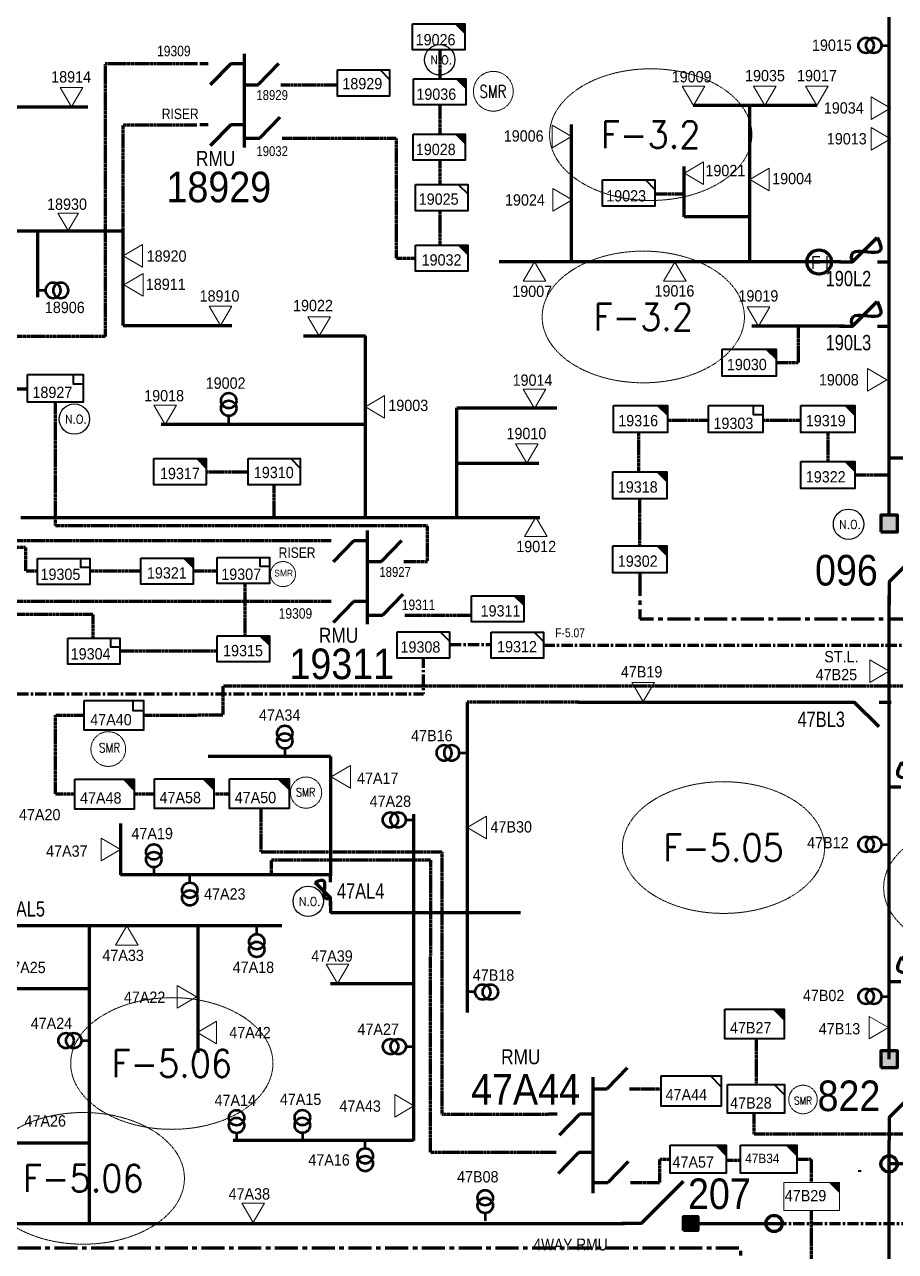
# Model space of a CAD drawing. Header units: metres. Extents: x 65984 to 144644, y -19036 to 23726.
# Drawn here: x 120031.9 to 120316.3, y 21388.6 to 21789.2 of the extents above; entities that cross this region are included whole.
import ezdxf
from ezdxf.enums import TextEntityAlignment as Align

# ---------------------------------------------------------------- set-up
doc = ezdxf.new("R2010")
doc.units = ezdxf.units.M
doc.header["$MEASUREMENT"] = 0
doc.linetypes.add('( Center )', pattern=[2, 1.25, -0.25, 0.25, -0.25])
doc.linetypes.add('DGN Style 3', pattern=[0.013877, 0, -0.013877])
doc.layers.get('0').update_dxf_attribs({"color": 95, "lineweight": 40})
for name, color, linetype, lineweight in [('ABS', 7, 'Continuous', 40), ('ABS NUMBER', 112, 'Continuous', 30), ('d_eos', 111, 'Continuous', 40), ('d_eos no', 121, 'Continuous', 40), ('d_fco', 5, 'Continuous', 40), ('d_fco text', 95, 'Continuous', 40), ('d_oh branch', 94, 'Continuous', 40), ('d_switch', 95, 'Continuous', 40), ('d_tf', 1, 'Continuous', 40), ('d_tf no', 6, 'Continuous', 40), ('d_tf_200', 1, 'Continuous', 40), ('d_ug cable', 95, 'Continuous', 40), ('d_ug main line', 95, 'Continuous', 40), ('EARTH FAULT INDICATOR', 95, 'Continuous', 40), ('FDR  1  05', 172, 'Continuous', 40), ('FDR  1  16', 234, 'Continuous', 40), ('FDR  5  07', 6, 'Continuous', 40), ('fedr no', 95, 'Continuous', 40), ('Level 37', 7, 'Continuous', 0), ('O H MAIN FEEDER', 4, 'Continuous', 100), ('SW N O', 114, 'Continuous', 30)]:
    doc.layers.add(name, color=color, linetype=linetype, lineweight=lineweight)
doc.styles.add('NASKHF', font='naskhf.shx', dxfattribs={"height": 8})
doc.styles.add('Style-Andalus', font='andlso.ttf')
doc.styles.add('Style-Arial', font='arial.ttf')
doc.styles.add('Style-ENGINEERING', font='ENGINEERING.shx')
doc.styles.add('Style-msdefault', font='msdefault.shx')
doc.styles.add('Style-STANDARD', font='STANDARD.shx')

# ---------------------------------------------------------------- blocks, each defined once
blk = doc.blocks.new('TFU_54')
at = {"layer": 'd_tf_200', "color": 135, "linetype": 'Continuous', "lineweight": 53}
blk.add_line((0, 10), (0, 0), dxfattribs=at)
at = {"layer": 'd_tf_200', "color": 135, "linetype": 'Continuous', "lineweight": 53, "extrusion": (0, 0, -1)}
for centre in [(0, 30), (0, 20)]:
    blk.add_circle(centre, 10, dxfattribs=at)
blk = doc.blocks.new('TF3')
at = {"color": 0, "linetype": 'ByBlock', "lineweight": -2}
for p, q in [((11.3, 9), (18.3, 9)), ((18.3, 9), (18.3, 2))]:
    blk.add_line(p, q, dxfattribs=at)
at = {"color": 0, "linetype": 'ByBlock', "lineweight": -2, "flags": 128}
blk.add_lwpolyline([(18.3, 2), (11.3, 2), (11.3, 9)], dxfattribs=at)
at = {"color": 0, "linetype": 'ByBlock', "lineweight": -2}
blk.add_3dface([(-21.7, 9), (18.3, 9), (18.3, -11), (-21.7, -11)], dxfattribs=at)
blk = doc.blocks.new('TF_8')
at = {"color": 0, "linetype": 'ByBlock', "lineweight": -2}
blk.add_line((6.3, 4.95), (9.9, 1.35), dxfattribs=at)
blk.add_3dface([(-10.1, 4.95), (9.9, 4.95), (9.9, -5.05), (-10.1, -5.05)], dxfattribs=at)
blk = doc.blocks.new('TFU_56')
at = {"layer": 'd_tf_200', "color": 135, "linetype": 'Continuous', "lineweight": 53}
blk.add_line((0, 49.1), (0, 39.1), dxfattribs=at)
for centre in [(0, 30), (0, 20)]:
    blk.add_circle(centre, 10, dxfattribs=at)
blk = doc.blocks.new('exist.us-1000kva')
at = {"color": 0, "linetype": 'ByBlock', "lineweight": -2, "flags": 128}
blk.add_lwpolyline([(39.99, 12.92), (32.8, 20), (40, 20)], close=True, dxfattribs=at)
at = {"color": 0, "linetype": 'ByBlock', "lineweight": -2, "extrusion": (0, 0, -1)}
blk.add_solid([(-39.99, 12.92), (-32.8, 20), (-40, 20)], dxfattribs=at)
at = {"color": 0, "linetype": 'ByBlock', "lineweight": -2, "xscale": 2, "yscale": 2}
blk.add_blockref('TF_8', (20.2, 10.1), dxfattribs=at)
blk = doc.blocks.new('TFU_53')
at = {"layer": 'd_tf_200', "color": 214, "linetype": 'Continuous', "lineweight": 53}
blk.add_line((0, 10), (0, 0), dxfattribs=at)
for centre in [(0, 30), (0, 20)]:
    blk.add_circle(centre, 10, dxfattribs=at)
blk = doc.blocks.new('TFU_23')
at = {"layer": 'd_tf_200', "color": 6, "linetype": 'Continuous', "lineweight": 53}
blk.add_line((0, 10), (0, 0), dxfattribs=at)
for centre in [(0, 30), (0, 20)]:
    blk.add_circle(centre, 10, dxfattribs=at)
blk = doc.blocks.new('TFU_58')
at = {"layer": 'd_tf_200', "color": 211, "linetype": 'Continuous', "lineweight": 53}
blk.add_line((0, 10), (0, 0), dxfattribs=at)
for centre in [(0, 30), (0, 20)]:
    blk.add_circle(centre, 10, dxfattribs=at)
blk = doc.blocks.new('ABS2_1_1')
at = {"color": 0, "linetype": 'ByBlock', "lineweight": -2, "ltscale": 500}
for q in [(-29900, 43500), (0, 0)]:
    blk.add_line((0, 13600), q, dxfattribs=at)
at = {"color": 0, "linetype": 'ByBlock', "lineweight": -2, "ltscale": 500, "flags": 128}
for points in [[(5000, 43600), (-5000, 43600), (-5000, 53600), (5000, 53600)], [(3791, 49653), (3791, 49653), (3791, 49653)]]:
    blk.add_lwpolyline(points, close=True, dxfattribs=at)
at = {"color": 0, "linetype": 'ByBlock', "lineweight": -2, "ltscale": 500}
for points in [[(5000, 43600), (-5000, 43600), (5000, 53600), (-5000, 53600)], [(3791, 49653), (3791, 49653), (3791, 49653)]]:
    blk.add_solid(points, dxfattribs=at)
blk = doc.blocks.new('*U791')
at = {"layer": 'd_fco', "color": 211, "linetype": 'Continuous', "lineweight": 100}
blk.add_line((4.25, -4.01), (8.12, -4.01), dxfattribs=at)
at = {"layer": 'd_fco', "color": 211, "linetype": 'Continuous', "lineweight": 100, "extrusion": (0, 0, -1), "flags": 128}
blk.add_lwpolyline([(8.08, -4.01), (3.92, -4.01), (-4.11, 4.02)], dxfattribs=at)
blk = doc.blocks.new('*U792')
at = {"layer": 'd_fco', "color": 214, "linetype": 'Continuous', "lineweight": 100}
blk.add_line((-4.6, 4.21), (-10.13, 4.21), dxfattribs=at)
at = {"layer": 'd_fco', "color": 214, "linetype": 'Continuous', "lineweight": 100, "flags": 128}
blk.add_lwpolyline([(13.02, 4.21), (7.07, 4.21), (-4.4, -7.26)], dxfattribs=at)
at = {"layer": 'd_fco', "color": 214, "linetype": 'Continuous', "lineweight": 100}
blk.add_open_spline([(-4.4, -7.26), (-13, 7.69), (11.58, -7.67), (7.07, 4.21)], degree=3, dxfattribs=at)
blk = doc.blocks.new('*U803')
at = {"layer": 'd_fco', "color": 211, "linetype": 'Continuous', "lineweight": 100}
blk.add_line((-4.6, 4.21), (-10.13, 4.21), dxfattribs=at)
at = {"layer": 'd_fco', "color": 211, "linetype": 'Continuous', "lineweight": 100, "flags": 128}
blk.add_lwpolyline([(13.02, 4.21), (7.07, 4.21), (-4.4, -7.26)], dxfattribs=at)
at = {"layer": 'd_fco', "color": 211, "linetype": 'Continuous', "lineweight": 100}
blk.add_open_spline([(-4.4, -7.26), (-13, 7.69), (11.58, -7.67), (7.07, 4.21)], degree=3, dxfattribs=at)
blk = doc.blocks.new('*U965')
at = {"layer": 'SW N O', "color": 3, "ltscale": 0.426762}
blk.add_circle((0, 0), 16.8, dxfattribs=at)
at = {"layer": 'SW N O', "color": 3, "style": 'Style-STANDARD'}
blk.add_text('N.O.', height=9.6, dxfattribs=at).set_placement((1.7, -0.2), align=Align.MIDDLE_CENTER)
blk = doc.blocks.new('*U906')
at = {"layer": 'EARTH FAULT INDICATOR', "color": 2, "linetype": 'Continuous', "lineweight": 100}
blk.add_circle((0.02, 0.13), 4, dxfattribs=at)
at = {"layer": 'EARTH FAULT INDICATOR', "color": 2, "lineweight": 140, "style": 'Style-Andalus', "width": 0.9}
blk.add_text('F I', height=4.234, dxfattribs=at).set_placement((-2.61, 2.11), align=Align.TOP_LEFT)
blk = doc.blocks.new('*U1380')
at = {"layer": 'SW N O', "color": 3, "ltscale": 0.426762}
blk.add_circle((0, 0), 16.8, dxfattribs=at)
at = {"layer": 'SW N O', "color": 3, "style": 'Style-STANDARD'}
blk.add_text('N.O.', height=9.6, dxfattribs=at).set_placement((1.7, -0.2), align=Align.MIDDLE_CENTER)
blk = doc.blocks.new('TRA1_300')
at = {"layer": 'd_tf', "color": 135, "linetype": 'Continuous', "lineweight": 0, "ltscale": 0.000236361, "flags": 128}
blk.add_lwpolyline([(10, -17), (0, 0), (-10, -17)], close=True, dxfattribs=at)
blk = doc.blocks.new('TRA1_299')
at = {"layer": 'd_tf', "color": 135, "linetype": 'Continuous', "lineweight": 0, "ltscale": 0.000236361, "xscale": 1.000046566207833, "yscale": 1.000046566207833, "zscale": 1.000046566207833, "rotation": 180}
blk.add_blockref('TRA1_300', (0, 0), dxfattribs=at)
blk = doc.blocks.new('TRA1_298')
at = {"layer": 'd_tf', "color": 135, "linetype": 'Continuous', "lineweight": 0, "ltscale": 0.000236265, "extrusion": (0, 0, -1), "flags": 128}
blk.add_lwpolyline([(-10, -17), (0, 0), (10, -17)], close=True, dxfattribs=at)
blk = doc.blocks.new('TRA1_297')
at = {"layer": 'd_tf', "color": 135, "linetype": 'Continuous', "lineweight": 0, "ltscale": 0.000236265, "xscale": 1.000046566207834, "yscale": 1.000046566207834, "zscale": 1.000046566207834, "rotation": 180}
blk.add_blockref('TRA1_298', (0, 0), dxfattribs=at)
blk = doc.blocks.new('TRA1_332')
at = {"layer": 'd_tf', "color": 211, "linetype": 'Continuous', "lineweight": 0, "ltscale": 0.000215867, "flags": 128}
blk.add_lwpolyline([(10.1, -17), (0.1, 0), (-9.9, -17)], close=True, dxfattribs=at)
blk = doc.blocks.new('TRA1_331')
at = {"layer": 'd_tf', "color": 211, "linetype": 'Continuous', "lineweight": 0, "ltscale": 0.000215867, "xscale": 1.000046566207833, "yscale": 1.000046566207833, "zscale": 1.000046566207833, "rotation": 180}
blk.add_blockref('TRA1_332', (0, 0), dxfattribs=at)
blk = doc.blocks.new('TRA1_334')
at = {"layer": 'd_tf', "color": 211, "linetype": 'Continuous', "lineweight": 0, "ltscale": 0.000215779, "extrusion": (0, 0, -1), "flags": 128}
blk.add_lwpolyline([(-10, -17), (0, 0), (10, -17)], close=True, dxfattribs=at)
blk = doc.blocks.new('TRA1_333')
at = {"layer": 'd_tf', "color": 211, "linetype": 'Continuous', "lineweight": 0, "ltscale": 0.000215779, "xscale": 1.000046566207834, "yscale": 1.000046566207834, "zscale": 1.000046566207834, "rotation": 180}
blk.add_blockref('TRA1_334', (0, 0), dxfattribs=at)
blk = doc.blocks.new('TRA1_312')
at = {"layer": 'd_tf', "color": 6, "linetype": 'Continuous', "lineweight": 0, "ltscale": 0.000215867, "flags": 128}
blk.add_lwpolyline([(10, -17), (0, 0), (-10, -17)], close=True, dxfattribs=at)
blk = doc.blocks.new('TRA1_311')
at = {"layer": 'd_tf', "color": 6, "linetype": 'Continuous', "lineweight": 0, "ltscale": 0.000215867, "xscale": 1.000046566207833, "yscale": 1.000046566207833, "zscale": 1.000046566207833, "rotation": 180}
blk.add_blockref('TRA1_312', (0, 0), dxfattribs=at)
blk = doc.blocks.new('TRA1_336')
at = {"layer": 'd_tf', "color": 6, "linetype": 'Continuous', "lineweight": 0, "ltscale": 0.000215779, "extrusion": (0, 0, -1), "flags": 128}
blk.add_lwpolyline([(-10, -17), (0, 0), (10, -17)], close=True, dxfattribs=at)
blk = doc.blocks.new('TRA1_335')
at = {"layer": 'd_tf', "color": 6, "linetype": 'Continuous', "lineweight": 0, "ltscale": 0.000215779, "xscale": 1.000046566207834, "yscale": 1.000046566207834, "zscale": 1.000046566207834, "rotation": 180}
blk.add_blockref('TRA1_336', (0, 0), dxfattribs=at)
blk = doc.blocks.new('TRA1_338')
at = {"layer": 'd_tf', "color": 211, "linetype": 'Continuous', "lineweight": 0, "ltscale": 0.000215867, "flags": 128}
blk.add_lwpolyline([(10, -17), (0, 0), (-10, -17)], close=True, dxfattribs=at)
blk = doc.blocks.new('TRA1_337')
at = {"layer": 'd_tf', "color": 211, "linetype": 'Continuous', "lineweight": 0, "ltscale": 0.000215867, "xscale": 1.000046566207833, "yscale": 1.000046566207833, "zscale": 1.000046566207833, "rotation": 180}
blk.add_blockref('TRA1_338', (0, 0), dxfattribs=at)
blk = doc.blocks.new('TRA1_340')
at = {"layer": 'd_tf', "color": 214, "linetype": 'Continuous', "lineweight": 0, "ltscale": 0.000215779, "flags": 128}
blk.add_lwpolyline([(10, -17), (0, 0), (-10, -17)], close=True, dxfattribs=at)
blk = doc.blocks.new('TRA1_339')
at = {"layer": 'd_tf', "color": 214, "linetype": 'Continuous', "lineweight": 0, "ltscale": 0.000215779, "xscale": 1.000046566207834, "yscale": 1.000046566207834, "zscale": 1.000046566207834, "rotation": 180}
blk.add_blockref('TRA1_340', (0, 0), dxfattribs=at)
blk = doc.blocks.new('TRA1_342')
at = {"layer": 'd_tf', "color": 214, "linetype": 'Continuous', "lineweight": 0, "ltscale": 0.000215867, "flags": 128}
blk.add_lwpolyline([(10.1, -17), (0.1, 0), (-9.9, -17)], close=True, dxfattribs=at)
blk = doc.blocks.new('TRA1_341')
at = {"layer": 'd_tf', "color": 214, "linetype": 'Continuous', "lineweight": 0, "ltscale": 0.000215867, "xscale": 1.000046566207833, "yscale": 1.000046566207833, "zscale": 1.000046566207833, "rotation": 180}
blk.add_blockref('TRA1_342', (0, 0), dxfattribs=at)
blk = doc.blocks.new('TRA1_358')
at = {"layer": 'd_tf', "color": 214, "linetype": 'Continuous', "lineweight": 0, "ltscale": 0.00019707, "extrusion": (0, 0, -1), "flags": 128}
blk.add_lwpolyline([(-10.1, -17), (-0.1, 0), (9.9, -17)], close=True, dxfattribs=at)
blk = doc.blocks.new('TRA1_357')
at = {"layer": 'd_tf', "color": 214, "linetype": 'Continuous', "lineweight": 0, "ltscale": 0.00019707, "xscale": 1.000046566207833, "yscale": 1.000046566207833, "zscale": 1.000046566207833, "rotation": 180}
blk.add_blockref('TRA1_358', (0, 0), dxfattribs=at)
blk = doc.blocks.new('TRA1_328')
at = {"layer": 'd_tf', "color": 135, "linetype": 'Continuous', "lineweight": 0, "ltscale": 0.000201942, "extrusion": (0, 0, -1), "flags": 128}
blk.add_lwpolyline([(-10, -17), (0, 0), (10, -17)], close=True, dxfattribs=at)
blk = doc.blocks.new('TRA1_327')
at = {"layer": 'd_tf', "color": 135, "linetype": 'Continuous', "lineweight": 0, "ltscale": 0.000201942, "xscale": 1.000046566207833, "yscale": 1.000046566207833, "zscale": 1.000046566207833, "rotation": 180}
blk.add_blockref('TRA1_328', (0, 0), dxfattribs=at)

msp = doc.modelspace()

# ---------------------------------------------------------------- linework, layer by layer
at = {"layer": 'd_eos', "color": 7, "linetype": 'Continuous', "lineweight": 211, "ltscale": 0.625574}
for p, q in [((120103.76, 21749.12), (120103.76, 21779.72)), ((120091.91, 21776.37), (120089.15, 21776.37)), ((120099.21, 21776.37), (120092.55, 21769.51)), ((120103.76, 21776.37), (120099.21, 21776.37)), ((120108.32, 21769.61), (120114.98, 21776.47)), ((120103.76, 21769.6), (120108.32, 21769.6)), ((120115.62, 21769.6), (120118.38, 21769.6)), ((120108.68, 21752.12), (120115.34, 21758.98)), ((120091.91, 21756.52), (120089.15, 21756.52)), ((120099.21, 21756.52), (120092.55, 21749.66)), ((120103.76, 21756.52), (120099.21, 21756.52)), ((120104.13, 21752.12), (120108.68, 21752.12)), ((120115.98, 21752.12), (120118.75, 21752.12)), ((120143.92, 21593.39), (120143.92, 21623.98)), ((120132.07, 21620.64), (120129.3, 21620.64)), ((120139.36, 21620.64), (120132.7, 21613.78)), ((120143.92, 21620.64), (120139.36, 21620.64)), ((120148.47, 21613.87), (120155.13, 21620.74)), ((120143.92, 21613.87), (120148.47, 21613.87)), ((120155.77, 21613.87), (120158.54, 21613.87)), ((120148.84, 21596.39), (120155.5, 21603.25)), ((120132.07, 21600.79), (120129.3, 21600.79)), ((120139.36, 21600.79), (120132.7, 21593.93)), ((120143.92, 21600.79), (120139.36, 21600.79)), ((120144.28, 21596.39), (120148.84, 21596.39)), ((120156.13, 21596.39), (120158.9, 21596.39)), ((120217.56, 21407.62), (120217.56, 21445.47)), ((120222.11, 21441.67), (120228.77, 21448.53)), ((120217.56, 21441.67), (120222.11, 21441.67)), ((120229.41, 21441.67), (120232.18, 21441.67)), ((120205.79, 21433.43), (120203.02, 21433.43)), ((120213.09, 21433.43), (120206.42, 21426.57)), ((120217.64, 21433.43), (120213.09, 21433.43)), ((120205.47, 21420.9), (120202.7, 21420.9)), ((120212.76, 21420.9), (120206.1, 21414.04)), ((120217.32, 21420.9), (120212.76, 21420.9)), ((120222.48, 21411.07), (120229.14, 21417.93)), ((120217.92, 21411.07), (120222.48, 21411.07)), ((120229.77, 21411.07), (120232.54, 21411.07))]:
    msp.add_line(p, q, dxfattribs=at)
at = {"layer": 'd_oh branch', "color": 135, "linetype": 'Continuous', "lineweight": 100}
for p, q in [((119934.67, 21762.35), (120052.6, 21762.35)), ((119958.01, 21721.91), (120064.06, 21721.91)), ((120036.16, 21721.91), (120036.16, 21700.22)), ((120064.06, 21691), (120064.06, 21721.91)), ((120064.06, 21691), (120099.59, 21691)), ((120123.04, 21687.62), (120143.23, 21687.62)), ((120143.23, 21628.24), (120143.23, 21687.62)), ((120173.07, 21628.24), (120173.07, 21664.01)), ((120173.07, 21664.01), (120205.71, 21664.01)), ((120143.23, 21658.67), (120076.47, 21658.67)), ((120173.07, 21645.97), (120199.86, 21645.97)), ((120030.67, 21628.24), (120200.13, 21628.24))]:
    msp.add_line(p, q, dxfattribs=at)
at = {"layer": 'd_oh branch', "color": 214, "linetype": 'Continuous', "lineweight": 100}
for p, q in [((120290.67, 21762.81), (120250.2, 21762.81)), ((120268.68, 21711.69), (120268.68, 21762.81)), ((120210.45, 21711.69), (120210.45, 21756.56)), ((120247.29, 21726.45), (120247.29, 21742.86)), ((120268.68, 21726.45), (120247.29, 21726.45)), ((120298.42, 21711.69), (120186.89, 21711.69)), ((120299.64, 21690.76), (120269.42, 21690.76))]:
    msp.add_line(p, q, dxfattribs=at)
at = {"layer": 'd_oh branch', "color": 211, "linetype": 'Continuous', "lineweight": 100}
for p, q in [((120176.44, 21567.98), (120176.44, 21466.64)), ((120212.53, 21567.98), (120300.33, 21567.98)), ((120131.82, 21550.18), (120091.83, 21550.18)), ((120131.82, 21550.18), (120131.82, 21511.24)), ((120158.87, 21531.34), (120158.87, 21424.77)), ((120063.18, 21528.3), (120063.18, 21511.52)), ((120131.82, 21511.52), (120063.18, 21511.52)), ((120131.82, 21503.06), (120131.82, 21499.19)), ((120193.84, 21499.19), (120131.82, 21499.19)), ((120158.87, 21476), (120131.82, 21476)), ((120158.87, 21424.77), (120100.02, 21424.77))]:
    msp.add_line(p, q, dxfattribs=at)
at = {"layer": 'd_oh branch', "color": 6, "linetype": 'Continuous', "lineweight": 100}
for p, q in [((119996.36, 21495.02), (120115.92, 21495.02)), ((120053.13, 21397.69), (120053.13, 21495.02)), ((120088.45, 21495.02), (120088.45, 21453.41)), ((120014.86, 21474.39), (120053.13, 21474.39)), ((120053.13, 21423.91), (120021.05, 21423.91))]:
    msp.add_line(p, q, dxfattribs=at)
at = {"layer": 'd_oh branch', "color": 214, "linetype": 'Continuous', "lineweight": 100, "flags": 128}
msp.add_lwpolyline([(120314.19, 21647.79), (120351.31, 21647.79), (120351.31, 21609.24)], dxfattribs=at)
at = {"layer": 'd_ug cable', "color": 13, "linetype": 'DGN Style 3', "lineweight": 100}
for p, q in [((120167.46, 21780.93), (120167.46, 21771.5)), ((120167.46, 21762.97), (120167.46, 21753.47)), ((120167.46, 21744.77), (120167.46, 21736.99)), ((120167.46, 21728.45), (120167.46, 21717.21))]:
    msp.add_line(p, q, dxfattribs=at)
at = {"layer": 'd_ug cable', "color": 135, "linetype": 'DGN Style 3', "lineweight": 100}
for p, q in [((120118.38, 21769.6), (120134.04, 21769.6)), ((120091.23, 21643.19), (120104.88, 21643.19)), ((120113.41, 21628.24), (120113.41, 21638.93)), ((120158.9, 21596.39), (120177.81, 21596.39))]:
    msp.add_line(p, q, dxfattribs=at)
at = {"layer": 'd_ug cable', "color": 214, "linetype": 'DGN Style 3', "lineweight": 100}
for p, q in [((120247.29, 21733.84), (120237.73, 21733.84)), ((120241.81, 21660.02), (120255.27, 21660.02)), ((120273.1, 21660.02), (120285.41, 21660.02)), ((120232.34, 21656.06), (120232.34, 21643.22)), ((120294.24, 21656.06), (120294.24, 21646.54)), ((120303.06, 21642.13), (120314.19, 21642.13))]:
    msp.add_line(p, q, dxfattribs=at)
at = {"layer": 'd_ug cable', "color": 211, "linetype": 'DGN Style 3', "lineweight": 100}
for p, q in [((120212.73, 21567.98), (120176.44, 21567.98)), ((120067.75, 21538.02), (120074.32, 21538.02)), ((120093.71, 21538.02), (120098.87, 21538.02)), ((120270.82, 21458.22), (120270.82, 21443.36)), ((120232.18, 21441.67), (120239.74, 21441.67)), ((120260.85, 21418.36), (120265.72, 21418.4)), ((120304.65, 21414.61), (120304.65, 21415.23)), ((120288.74, 21401.92), (120288.74, 21309.45))]:
    msp.add_line(p, q, dxfattribs=at)
at = {"layer": 'd_ug cable', "color": 135, "linetype": 'DGN Style 3', "lineweight": 100, "flags": 128}
for points in [[(120088.35, 21776.37), (120058.21, 21776.37), (120058.21, 21687.33), (120004.6, 21687.33), (120004.6, 21692.51)], [(120064.06, 21721.91), (120064.06, 21756.52), (120088.22, 21756.52)], [(120118.75, 21752.12), (120153.25, 21752.12), (120153.25, 21712.94), (120159.6, 21712.94)], [(119807.58, 21690.95), (119894.41, 21690.95), (119894.41, 21628.87), (119931.9, 21628.87), (119931.9, 21596.64), (120054.19, 21596.64), (120054.19, 21588.87)], [(120018.14, 21670.24), (120032.82, 21670.24)], [(120158.54, 21613.87), (120163.47, 21613.87), (120163.47, 21625.56), (120041.97, 21625.56), (120041.97, 21665.87)], [(120129.3, 21620.64), (119980.79, 21620.64), (119980.79, 21639.63)], [(120036.09, 21610.72), (120032.36, 21610.72), (120032.36, 21618.44), (119960.69, 21618.44), (119960.69, 21615.47)], [(120069.9, 21610.72), (120053.33, 21610.72)], [(120094.8, 21610.72), (120086.97, 21610.72)], [(120129.3, 21600.79), (120005.33, 21600.79), (120005.33, 21606.61)], [(120103.99, 21589.63), (120103.99, 21606.7)], [(120063.06, 21584.71), (120095, 21584.71)]]:
    msp.add_lwpolyline(points, dxfattribs=at)
at = {"layer": 'd_ug cable', "color": 214, "linetype": 'DGN Style 3', "lineweight": 100, "flags": 128}
for points in [[(120284.53, 21690.76), (120284.53, 21678.8), (120277.28, 21678.8)], [(120232.85, 21619), (120232.85, 21634.4)]]:
    msp.add_lwpolyline(points, dxfattribs=at)
at = {"layer": 'd_ug cable', "color": 211, "linetype": 'DGN Style 3', "lineweight": 100, "flags": 128}
for points in [[(120070.72, 21563.67), (120096.8, 21563.79), (120096.8, 21573.25), (120523.35, 21573.25), (120523.35, 21468.08), (120518.07, 21468.08)], [(120048.36, 21537.9), (120042.04, 21537.9), (120042.04, 21563.67), (120051.38, 21563.67)], [(120109.1, 21533.39), (120109.1, 21519.1), (120168.17, 21519.1), (120168.17, 21433.43), (120203.02, 21433.43)], [(120202.7, 21420.9), (120164.41, 21420.9), (120164.56, 21516.31), (120112.41, 21516.39), (120112.4, 21511.52)], [(120418.93, 21489.17), (120385.73, 21489.17), (120385.73, 21426.81), (120270.16, 21426.81), (120270.16, 21433.46)], [(120232.54, 21411.07), (120239.32, 21411.07), (120239.32, 21418.65), (120242.69, 21418.65)], [(120284.03, 21418.65), (120288.74, 21418.65), (120288.74, 21411.05)]]:
    msp.add_lwpolyline(points, dxfattribs=at)
at = {"layer": 'd_ug cable', "color": 1, "linetype": 'DGN Style 3', "lineweight": 13}
msp.add_circle((120184.97, 21767.44), 6.5, dxfattribs=at)
at = {"layer": 'd_ug cable', "color": 2, "linetype": 'DGN Style 3', "lineweight": 13}
for centre, radius in [((120116.28, 21609.77), 4.1), ((120059.25, 21552.63), 5.67), ((120123.82, 21538.4), 5.1), ((120286.09, 21438.18), 4.66)]:
    msp.add_circle(centre, radius, dxfattribs=at)
at = {"layer": 'd_ug main line', "color": 30, "linetype": '( Center )', "lineweight": 158, "ltscale": 2.94, "flags": 128}
for points in [[(120170.81, 21586.8), (120184.09, 21586.8)], [(120201.34, 21586.56), (121275.38, 21586.56)], [(119820.05, 21584.61), (119867.15, 21584.61), (119867.15, 21570.66), (120162.16, 21570.66), (120162.16, 21582.36)]]:
    msp.add_lwpolyline(points, dxfattribs=at)
at = {"layer": 'd_ug main line', "color": 6, "linetype": '( Center )', "lineweight": 158, "ltscale": 2.94, "flags": 128}
msp.add_lwpolyline([(120277.05, 21397.69), (121497.76, 21397.69), (121497.76, 21553.57), (121854.14, 21553.57)], dxfattribs=at)
at = {"layer": 'FDR  1  16', "color": 214, "linetype": '( Center )', "lineweight": 140, "ltscale": 6, "flags": 128}
msp.add_lwpolyline([(120232.85, 21610.18), (120232.85, 21595.14), (120387.44, 21595.14), (120387.44, 21608.94)], dxfattribs=at)
at = {"layer": 'FDR  1  16', "color": 135, "linetype": '( Center )', "lineweight": 140, "ltscale": 6, "flags": 128}
msp.add_lwpolyline([(119953.43, 21530.83), (119864.09, 21530.83), (119864.09, 21389.75), (120265.69, 21389.75), (120265.69, 21274.6)], dxfattribs=at)
at = {"layer": 'fedr no', "color": 82, "linetype": 'DGN Style 3', "lineweight": 13, "true_color": 0x1dc70e}
for centre in [(120236.36, 21753.28), (120233.94, 21693.74), (120260.12, 21520.46), (120345.44, 21507.34), (120079.99, 21449.94), (120051.08, 21412.43)]:
    msp.add_ellipse(centre, major_axis=(33.02, 0), ratio=0.651175, dxfattribs=at)
at = {"layer": 'O H MAIN FEEDER', "color": 214, "lineweight": 211, "ltscale": 0.488306}
msp.add_line((120314.19, 21629.04), (120314.19, 21798.51), dxfattribs=at)
at = {"layer": 'O H MAIN FEEDER', "color": 211, "lineweight": 211, "ltscale": 0.488306}
for p, q in [((120314.19, 21451.35), (120314.19, 21602.73)), ((120314.19, 21361.36), (120314.19, 21424.88))]:
    msp.add_line(p, q, dxfattribs=at)
at = {"layer": 'O H MAIN FEEDER', "color": 211, "lineweight": 211, "ltscale": 30}
msp.add_line((120314.19, 21417.26), (120448.06, 21417.26), dxfattribs=at)
at = {"layer": 'O H MAIN FEEDER', "color": 6, "lineweight": 211, "ltscale": 30}
for p, q in [((120002.31, 21397.69), (120227.75, 21397.69)), ((120252.1, 21397.69), (120277.05, 21397.69))]:
    msp.add_line(p, q, dxfattribs=at)
at = {"layer": 'O H MAIN FEEDER', "color": 211, "lineweight": 211, "ltscale": 0.488306}
msp.add_circle((120314.21, 21417.15), 2.66, dxfattribs=at)
at = {"layer": 'O H MAIN FEEDER', "color": 6, "lineweight": 211, "ltscale": 0.488306}
msp.add_circle((120276.67, 21397.69), 2.66, dxfattribs=at)

# ---------------------------------------------------------------- block references
at = {"layer": 'ABS', "color": 7, "linetype": 'Continuous', "lineweight": 211, "ltscale": 0.812883, "xscale": 0.0005446322480400586, "yscale": -0.000544632248040059, "zscale": 0.000360672857092237, "rotation": 180.0000071991901}
for p in [(120314.19, 21599.85), (120314.19, 21424.88)]:
    msp.add_blockref('ABS2_1_1', p, dxfattribs=at)
at = {"layer": 'ABS', "color": 7, "linetype": 'Continuous', "lineweight": 211, "ltscale": 0.730807, "xscale": 0.0004621454861833467, "yscale": 0.0004621454861833467, "zscale": 0.000360672857092237, "rotation": 269.9999928008099}
msp.add_blockref('ABS2_1_1', (120226.95, 21397.69), dxfattribs=at)
at = {"layer": 'd_fco', "color": 214, "linetype": 'Continuous', "lineweight": 100, "xscale": 0.7000000000000004, "yscale": 0.7000000000000004, "zscale": 0.7000000000000004, "rotation": 179.9640835135763}
for p in [(120307.17, 21714.65), (120307.17, 21693.71)]:
    msp.add_blockref('*U792', p, dxfattribs=at)
at = {"layer": 'd_fco', "color": 211, "linetype": 'Continuous', "lineweight": 100, "extrusion": (0, 0, -1), "rotation": 180}
msp.add_blockref('*U791', (-120306.72, 21563.97), dxfattribs=at)
at = {"layer": 'd_fco', "color": 211, "linetype": 'Continuous', "lineweight": 100, "extrusion": (0, 0, -1), "xscale": 0.7000000000000004, "yscale": 0.7000000000000004, "zscale": 0.7000000000000004, "rotation": 179.9640835135763}
for p in [(-120321.28, 21543.18), (-120321.28, 21479.57)]:
    msp.add_blockref('*U803', p, dxfattribs=at)
at = {"layer": 'd_fco', "color": 211, "linetype": 'Continuous', "lineweight": 100, "xscale": 0.4352290461755869, "yscale": 0.4352290461755869, "zscale": 0.4352290461755869, "rotation": 270.0000000006001}
msp.add_blockref('*U803', (120129.98, 21507.11), dxfattribs=at)
at = {"layer": 'd_tf', "color": 214, "linetype": 'Continuous', "lineweight": 0, "ltscale": 0.000215867, "extrusion": (0, 0, -1), "xscale": 0.37, "yscale": 0.37, "zscale": 0.37}
for p, rotation in [((-120250.3, 21762.81), 359.9999999999999), ((-120244.32, 21711.67), 180)]:
    msp.add_blockref('TRA1_341', p, dxfattribs=dict(at, rotation=rotation))
at = {"layer": 'd_tf', "color": 214, "linetype": 'Continuous', "lineweight": 0, "ltscale": 0.000215867, "xscale": 0.37, "yscale": 0.37, "zscale": 0.37, "rotation": 359.9999999999999}
for p in [(120273.71, 21762.82), (120290.69, 21762.82), (120271.58, 21690.74)]:
    msp.add_blockref('TRA1_341', p, dxfattribs=at)
at = {"layer": 'd_tf', "color": 135, "linetype": 'Continuous', "lineweight": 0, "ltscale": 0.000236361, "extrusion": (0, 0, -1), "xscale": 0.37, "yscale": 0.37, "zscale": 0.37, "rotation": 359.9999999999999}
for p in [(-120047.22, 21762.35), (-120128.11, 21687.54), (-120198.45, 21663.87), (-120195.92, 21646.04)]:
    msp.add_blockref('TRA1_299', p, dxfattribs=at)
at = {"layer": 'd_tf', "color": 214, "linetype": 'Continuous', "lineweight": 0, "ltscale": 0.000215779, "xscale": 0.37, "yscale": 0.37, "zscale": 0.37}
for p, rotation in [((120314.67, 21761.93), 89.99999999999994), ((120210.45, 21752.66), 89.99999999999997), ((120314.67, 21751.87), 89.99999999999994), ((120210.67, 21732), 89.99999999999997), ((120313.47, 21673.16), 89.99999999999997)]:
    msp.add_blockref('TRA1_339', p, dxfattribs=dict(at, rotation=rotation))
at = {"layer": 'd_tf', "color": 214, "linetype": 'Continuous', "lineweight": 0, "ltscale": 0.000215779, "extrusion": (0, 0, -1), "xscale": 0.37, "yscale": 0.37, "zscale": 0.37, "rotation": 89.99999999999997}
for p in [(-120247.35, 21740.67), (-120268.73, 21738.67)]:
    msp.add_blockref('TRA1_339', p, dxfattribs=at)
at = {"layer": 'd_tf', "color": 135, "linetype": 'Continuous', "lineweight": 0, "ltscale": 0.000201942, "extrusion": (0, 0, -1), "xscale": 0.3341967081431155, "yscale": 0.3341967081431155, "zscale": 0.3341967081431155}
msp.add_blockref('TRA1_327', (-120046.16, 21721.93), dxfattribs=at)
at = {"layer": 'd_tf', "color": 135, "linetype": 'Continuous', "lineweight": 0, "ltscale": 0.000236361, "xscale": 0.37, "yscale": 0.37, "zscale": 0.37}
for p, rotation in [((120064.12, 21713.7), 269.9999999999999), ((120064.3, 21704.28), 269.9999999999999), ((120143.18, 21664.39), 269.9999999999999), ((120198.86, 21628.35), 180)]:
    msp.add_blockref('TRA1_299', p, dxfattribs=dict(at, rotation=rotation))
at = {"layer": 'd_tf', "color": 214, "linetype": 'Continuous', "lineweight": 0, "ltscale": 0.00019707, "extrusion": (0, 0, -1), "xscale": 0.37, "yscale": 0.37, "zscale": 0.37, "rotation": 180.0000000008845}
msp.add_blockref('TRA1_357', (-120198.45, 21711.72), dxfattribs=at)
at = {"layer": 'd_tf', "color": 135, "linetype": 'Continuous', "lineweight": 0, "ltscale": 0.000236361, "extrusion": (0, 0, -1), "xscale": 0.37, "yscale": 0.37, "zscale": 0.37}
msp.add_blockref('TRA1_299', (-120095.85, 21691), dxfattribs=at)
at = {"layer": 'd_tf', "color": 135, "linetype": 'Continuous', "lineweight": 0, "ltscale": 0.000236265, "xscale": 0.37, "yscale": 0.37, "zscale": 0.37, "rotation": 359.9999999999999}
msp.add_blockref('TRA1_297', (120077.8, 21658.67), dxfattribs=at)
at = {"layer": 'd_tf', "color": 211, "linetype": 'Continuous', "lineweight": 0, "ltscale": 0.000215867, "extrusion": (0, 0, -1), "xscale": 0.37, "yscale": 0.37, "zscale": 0.37, "rotation": 269.9999999999999}
msp.add_blockref('TRA1_331', (-120314.18, 21578.06), dxfattribs=at)
at = {"layer": 'd_tf', "color": 211, "linetype": 'Continuous', "lineweight": 0, "ltscale": 0.000215867, "xscale": 0.37, "yscale": 0.37, "zscale": 0.37}
for name, p, rotation in [('TRA1_331', (120233.98, 21568.12), 359.9999999999999), ('TRA1_337', (120063.18, 21519.82), 90), ('TRA1_331', (120134.13, 21476.05), 359.9999999999999), ('TRA1_331', (120314, 21461.68), 89.9999999999999)]:
    msp.add_blockref(name, p, dxfattribs=dict(at, rotation=rotation))
at = {"layer": 'd_tf', "color": 211, "linetype": 'Continuous', "lineweight": 0, "ltscale": 0.000215779, "extrusion": (0, 0, -1), "xscale": 0.37, "yscale": 0.37, "zscale": 0.37}
for p, rotation in [((-120132.01, 21543.6), 89.99999999999997), ((-120176.44, 21527.06), 89.99999999999994)]:
    msp.add_blockref('TRA1_333', p, dxfattribs=dict(at, rotation=rotation))
at = {"layer": 'd_tf', "color": 6, "linetype": 'Continuous', "lineweight": 0, "ltscale": 0.000215867, "extrusion": (0, 0, -1), "xscale": 0.37, "yscale": 0.37, "zscale": 0.37, "rotation": 179.9999999999999}
msp.add_blockref('TRA1_311', (-120065.34, 21494.85), dxfattribs=at)
at = {"layer": 'd_tf', "color": 6, "linetype": 'Continuous', "lineweight": 0, "ltscale": 0.000215779, "xscale": 0.37, "yscale": 0.37, "zscale": 0.37, "rotation": 89.99999999999997}
msp.add_blockref('TRA1_335', (120088.05, 21471.69), dxfattribs=at)
at = {"layer": 'd_tf', "color": 6, "linetype": 'Continuous', "lineweight": 0, "ltscale": 0.000215779, "extrusion": (0, 0, -1), "xscale": 0.37, "yscale": 0.37, "zscale": 0.37, "rotation": 89.99999999999997}
msp.add_blockref('TRA1_335', (-120088.33, 21460.07), dxfattribs=at)
at = {"layer": 'd_tf', "color": 211, "linetype": 'Continuous', "lineweight": 0, "ltscale": 0.000215779, "xscale": 0.37, "yscale": 0.37, "zscale": 0.37, "rotation": 89.99999999999997}
msp.add_blockref('TRA1_333', (120159.05, 21436.07), dxfattribs=at)
at = {"layer": 'd_tf', "color": 6, "linetype": 'Continuous', "lineweight": 0, "ltscale": 0.000215867, "xscale": 0.37, "yscale": 0.37, "zscale": 0.37, "rotation": 359.9999999999999}
msp.add_blockref('TRA1_311', (120106.54, 21398.04), dxfattribs=at)
at = {"layer": 'd_tf_200', "color": 214, "linetype": 'Continuous', "lineweight": 53, "xscale": 0.25, "yscale": 0.25, "zscale": 0.25, "rotation": 89.9999999999999}
msp.add_blockref('TFU_53', (120314.19, 21782.41), dxfattribs=at)
at = {"layer": 'd_tf_200', "color": 135, "linetype": 'Continuous', "lineweight": 53, "xscale": 0.25, "yscale": 0.25, "zscale": 0.25}
for name, p, rotation in [('TFU_54', (120036.22, 21702.43), 269.9999999999999), ('TFU_56', (120098.56, 21671.41), 179.9999999999999)]:
    msp.add_blockref(name, p, dxfattribs=dict(at, rotation=rotation))
at = {"layer": 'd_tf_200', "color": 211, "linetype": 'Continuous', "lineweight": 53, "xscale": 0.25, "yscale": 0.25, "zscale": 0.25}
for p, rotation in [((120116.86, 21550.27), 359.9999999999999), ((120158.87, 21529.49), 89.99999999999991), ((120074.11, 21511.52), 359.9999999999999), ((120314.19, 21521.5), 89.99999999999991), ((120085.84, 21511.52), 179.9999999999999), ((120176.51, 21473.29), 269.9999999999999), ((120314.19, 21471.83), 89.9999999999999), ((120158.92, 21455.48), 89.99999999999991), ((120101.13, 21424.74), 359.9999999999999), ((120122.62, 21424.76), 359.9999999999999), ((120143.16, 21424.77), 179.9999999999999)]:
    msp.add_blockref('TFU_58', p, dxfattribs=dict(at, rotation=rotation))
at = {"layer": 'd_tf_200', "color": 211, "linetype": 'Continuous', "lineweight": 53, "extrusion": (0, 0, -1), "xscale": 0.25, "yscale": 0.25, "zscale": 0.25, "rotation": 269.9999999999999}
msp.add_blockref('TFU_58', (-120176.37, 21551.39), dxfattribs=at)
at = {"layer": 'd_tf_200', "color": 6, "linetype": 'Continuous', "lineweight": 53, "xscale": 0.25, "yscale": 0.25, "zscale": 0.25}
for p, rotation in [((120107.72, 21494.7), 179.9999999999999), ((120052.97, 21457.42), 89.99999999999991), ((120182.31, 21398.59), 359.9999999999999)]:
    msp.add_blockref('TFU_23', p, dxfattribs=dict(at, rotation=rotation))
at = {"layer": 'EARTH FAULT INDICATOR', "color": 2, "linetype": 'Continuous', "lineweight": 100}
msp.add_blockref('*U906', (120291.31, 21711.56), dxfattribs=at)
at = {"layer": 'FDR  1  05', "color": 13, "linetype": 'Continuous', "lineweight": 40, "zscale": 0.4267622666565712, "rotation": 359.9999999999999}
for name, p, xscale, yscale in [('exist.us-1000kva', (120158.6, 21780.93), 0.4267622666565712, 0.4267622666565712), ('exist.us-1000kva', (120158.75, 21744.93), 0.4267622666565712, 0.4267622666565712), ('TF_8', (120168.16, 21732.76), 0.8535245333131425, 0.8535245333131425), ('exist.us-1000kva', (120159.6, 21708.68), 0.4267622666565712, 0.4267622666565712)]:
    msp.add_blockref(name, p, dxfattribs=dict(at, xscale=xscale, yscale=yscale))
at = {"layer": 'FDR  1  05', "color": 135, "linetype": 'Continuous', "lineweight": 40, "rotation": 359.9999999999999}
for name, p, xscale, yscale, zscale in [('TF_8', (120142.66, 21770.18), 0.8535245333131425, 0.8535245333131425, 0.4267622666565712), ('TF3', (120042.74, 21670.87), 0.4549126168805654, 0.4549126168805654, 0.1300771388769227), ('exist.us-1000kva', (120074.16, 21638.93), 0.4267622666565712, 0.4267622666565712, 0.4267622666565712), ('TF_8', (120113.5, 21643.24), 0.8535245333131425, 0.8535245333131425, 0.4267622666565712), ('TF3', (120045.41, 21611.02), 0.4266530155163069, 0.4266530155163069, 0.1300771388769227), ('exist.us-1000kva', (120069.9, 21606.45), 0.4267622666565712, 0.4267622666565712, 0.4267622666565712), ('exist.us-1000kva', (120177.81, 21594.18), 0.4267622666565712, 0.4267622666565712, 0.4267622666565712), ('TF3', (120055.25, 21585.03), 0.4266530155163069, 0.4266530155163069, 0.1300771388769227), ('exist.us-1000kva', (120094.77, 21581.08), 0.4267622666565712, 0.4267622666565712, 0.4267622666565712)]:
    msp.add_blockref(name, p, dxfattribs=dict(at, xscale=xscale, yscale=yscale, zscale=zscale))
at = {"layer": 'FDR  1  05', "color": 2, "linetype": 'Continuous', "lineweight": 40, "rotation": 359.9999999999999}
for name, p, xscale, yscale, zscale in [('exist.us-1000kva', (120158.92, 21762.97), 0.4267622666565712, 0.4267622666565712, 0.4267622666565712), ('TF3', (120104.07, 21611.39), 0.4266530155163069, 0.4266530155163069, 0.1300771388769227), ('exist.us-1000kva', (120098.87, 21533.18), 0.4847571214155668, 0.4847571214155668, 0.4267622666565712), ('TF_8', (120270.84, 21438.46), 0.9310023688761173, 0.9310023688761173, 0.4267622666565712)]:
    msp.add_blockref(name, p, dxfattribs=dict(at, xscale=xscale, yscale=yscale, zscale=zscale))
at = {"layer": 'FDR  1  05', "color": 214, "linetype": 'Continuous', "lineweight": 40, "rotation": 359.9999999999999}
for name, p, xscale, yscale, zscale in [('TF_8', (120229.28, 21734.25), 0.8535245333131425, 0.8535245333131425, 0.4267622666565712), ('exist.us-1000kva', (120259.65, 21674.39), 0.4408865257414947, 0.4408865257414947, 0.4267622666565712), ('exist.us-1000kva', (120224.17, 21656.06), 0.4408865257414947, 0.4408865257414947, 0.4267622666565712), ('TF3', (120264.9, 21660.88), 0.4438894462788735, 0.4438894462788735, 0.1300771388769227), ('exist.us-1000kva', (120285.42, 21656.06), 0.4408865257414947, 0.4408865257414947, 0.4267622666565712), ('exist.us-1000kva', (120285.42, 21637.72), 0.4408865257414947, 0.4408865257414947, 0.4267622666565712), ('exist.us-1000kva', (120224.03, 21634.4), 0.4408865257414947, 0.4408865257414947, 0.4267622666565712), ('exist.us-1000kva', (120224.03, 21610.18), 0.4408865257414947, 0.4408865257414947, 0.4267622666565712)]:
    msp.add_blockref(name, p, dxfattribs=dict(at, xscale=xscale, yscale=yscale, zscale=zscale))
at = {"layer": 'FDR  1  05', "color": 30, "linetype": 'Continuous', "lineweight": 40, "xscale": 0.8535245333131425, "yscale": 0.8535245333131425, "zscale": 0.4267622666565712, "rotation": 359.9999999999999}
for p in [(120162.24, 21586.67), (120192.89, 21586.6)]:
    msp.add_blockref('TF_8', p, dxfattribs=at)
at = {"layer": 'FDR  1  05', "color": 211, "linetype": 'Continuous', "lineweight": 40, "rotation": 359.9999999999999}
for name, p, xscale, yscale, zscale in [('TF3', (120061.87, 21564.15), 0.4834546565776265, 0.4834546565776265, 0.1274755960993843), ('exist.us-1000kva', (120048.36, 21533.05), 0.4847571214155668, 0.4847571214155668, 0.4267622666565712), ('exist.us-1000kva', (120074.32, 21533.18), 0.4847571214155668, 0.4847571214155668, 0.4267622666565712), ('exist.us-1000kva', (120260.59, 21458), 0.4847571214155668, 0.4847571214155668, 0.4267622666565712), ('TF_8', (120249.65, 21441), 0.981611734560202, 0.981611734560202, 0.4267622666565712), ('exist.us-1000kva', (120242.69, 21414.08), 0.4577862428848758, 0.4577862428848758, 0.4267622666565712), ('exist.us-1000kva', (120265.72, 21414.08), 0.4577862428848758, 0.4577862428848758, 0.4267622666565712)]:
    msp.add_blockref(name, p, dxfattribs=dict(at, xscale=xscale, yscale=yscale, zscale=zscale))
at = {"layer": 'FDR  1  05', "color": 211, "linetype": 'Continuous', "lineweight": 13, "xscale": 0.4566443931066391, "yscale": 0.4566443931066391, "zscale": 0.5567169674391906, "rotation": 359.9999999999999}
msp.add_blockref('exist.us-1000kva', (120279.79, 21401.92), dxfattribs=at)
at = {"layer": 'SW N O', "color": 3}
for name, p, xscale, yscale, zscale in [('*U1380', (120167.46, 21777.72), 0.2950694635422142, 0.2950694635422142, 0.2950694635422142), ('*U965', (120048.17, 21660.39), 0.2950694635422144, 0.2950694635422144, 0.2950694635422144), ('*U965', (120300.95, 21626.05), 0.2950694635422144, 0.2950694635422144, 0.2950694635422144), ('*U965', (120124.53, 21502.92), 0.2950694635422144, 0.2950694635422144, 0.2950694635422144)]:
    msp.add_blockref(name, p, dxfattribs=dict(at, xscale=xscale, yscale=yscale, zscale=zscale))

# ---------------------------------------------------------------- texts
at = {"layer": 'ABS NUMBER', "color": 7, "lineweight": 140, "char_height": 10, "attachment_point": 3, "style": 'NASKHF'}
for s, insert in [('\\fArial|b0|i0|c178178|p39;\\H1x;\\W0.88;096\\P', (120310.52, 21616.03)), ('\\fArial|b0|i0|c178178|p39;\\H1x;\\W0.88;822\\P', (120311.35, 21444.38)), ('\\fArial|b0|i0|c178178|p39;\\H1x;\\W0.88;207\\P', (120269.04, 21412.4))]:
    msp.add_mtext(s, dxfattribs=dict(at, insert=insert))
at = {"layer": 'd_eos no', "color": 7, "linetype": 'Continuous', "lineweight": 140, "style": 'Style-Arial', "width": 0.88}
for s, p in [('18929', (120078.25, 21741.19)), ('19311', (120118.4, 21585.46))]:
    msp.add_text(s, height=10, dxfattribs=at).set_placement(p, align=Align.TOP_LEFT)
msp.add_text('47A44', height=10, dxfattribs=at).set_placement((120177.71, 21436.55))
at = {"layer": 'd_fco text', "color": 214, "linetype": 'Continuous', "lineweight": 80, "style": 'Style-msdefault', "width": 0.8}
for s, p in [('190L2', (120308.36, 21708.79)), ('190L3', (120308.36, 21687.86))]:
    msp.add_text(s, height=5, dxfattribs=at).set_placement(p, align=Align.TOP_RIGHT)
at = {"layer": 'd_fco text', "color": 211, "linetype": 'Continuous', "lineweight": 80, "style": 'Style-msdefault', "width": 0.8}
msp.add_text('47BL3', height=5, dxfattribs=at).set_placement((120299.77, 21559.85), align=Align.RIGHT)
msp.add_text('47AL4', height=5, dxfattribs=at).set_placement((120133.91, 21503.76))
at = {"layer": 'd_fco text', "color": 6, "linetype": 'Continuous', "lineweight": 80, "style": 'Style-msdefault', "width": 0.8}
msp.add_text('47AL5', height=5, dxfattribs=at).set_placement((120023.11, 21497.94))
at = {"layer": 'd_switch', "color": 30, "linetype": 'Continuous', "lineweight": 30, "width": 0.857143}
for s, height, style, p in [('19309', 3.43, 'Style-ENGINEERING', (120075.18, 21782.3)), ('18929', 3.228, 'Style-ENGINEERING', (120107.61, 21767.82)), ('RISER', 3.43, 'Style-ENGINEERING', (120076.73, 21761.78)), ('19032', 3.228, 'Style-ENGINEERING', (120107.61, 21749.5)), ('RISER', 3.43, 'Style-ENGINEERING', (120114.89, 21618.48)), ('18927', 3.228, 'Style-ENGINEERING', (120147.76, 21612.09)), ('19311', 3.43, 'Style-ENGINEERING', (120155.07, 21601.44)), ('19309', 3.43, 'Style-ENGINEERING', (120114.89, 21598.63)), ('F-5.07', 2.92, 'Style-msdefault', (120205.2, 21592.07))]:
    msp.add_text(s, height=height, dxfattribs=dict(at, style=style)).set_placement(p, align=Align.TOP_LEFT)
at = {"layer": 'd_tf no', "color": 13, "linetype": 'Continuous', "lineweight": 40, "style": 'Style-msdefault', "width": 0.945946}
for s, p in [('19026', (120159.6, 21786.13)), ('19028', (120159.67, 21750.31)), ('19025', (120160.61, 21734.09)), ('19032', (120161.56, 21714.22))]:
    msp.add_text(s, height=3.7, dxfattribs=at).set_placement(p, align=Align.TOP_LEFT)
at = {"layer": 'd_tf no', "color": 214, "linetype": 'Continuous', "lineweight": 40, "style": 'Style-msdefault', "width": 0.945946}
for s, p in [('19015', (120289.01, 21784.35)), ('19009', (120243.21, 21774.04)), ('19035', (120267.16, 21774.41)), ('19017', (120284.14, 21774.41)), ('19034', (120292.89, 21763.85)), ('19006', (120188.38, 21754.7)), ('19013', (120293.88, 21753.79)), ('19021', (120254.23, 21743.41)), ('19004', (120276.03, 21740.78)), ('19024', (120188.78, 21733.8)), ('19023', (120221.84, 21735.15)), ('19016', (120237.6, 21704.1)), ('19019', (120265.01, 21702.48)), ('19030', (120261.24, 21680.06)), ('19008', (120291.28, 21675.07)), ('19316', (120225.76, 21661.73)), ('19303', (120256.85, 21660.86)), ('19319', (120287.01, 21661.73)), ('19322', (120287.01, 21643.39)), ('19318', (120225.62, 21640.07)), ('19302', (120225.62, 21615.85))]:
    msp.add_text(s, height=3.7, dxfattribs=at).set_placement(p, align=Align.TOP_LEFT)
at = {"layer": 'd_tf no', "color": 135, "linetype": 'Continuous', "lineweight": 40, "style": 'Style-msdefault', "width": 0.945946}
for s, p in [('18914', (120040.6, 21774.01)), ('18929', (120135.69, 21771.79)), ('18930', (120039.26, 21732.42)), ('18920', (120071.77, 21715.48)), ('18911', (120071.51, 21706.26)), ('18910', (120089.06, 21702.45)), ('18906', (120038.54, 21698.7)), ('19022', (120119.58, 21699.33)), ('19002', (120091.05, 21673.99)), ('18927', (120034.49, 21670.97)), ('19018', (120070.97, 21669.88)), ('19317', (120076.12, 21644.47)), ('19310', (120106.78, 21644.81)), ('19305', (120037.12, 21611.56)), ('19321', (120071.86, 21612)), ('19311', (120180.82, 21599.61)), ('19304', (120046.97, 21585.57)), ('19315', (120096.73, 21586.63))]:
    msp.add_text(s, height=3.7, dxfattribs=at).set_placement(p, align=Align.TOP_LEFT)
at = {"layer": 'd_tf no', "color": 2, "linetype": 'Continuous', "lineweight": 40, "style": 'Style-msdefault', "width": 0.945946}
for s, p in [('19036', (120159.84, 21768.35)), ('19307', (120096.13, 21611.58)), ('47A50', (120100.53, 21538.65)), ('47B28', (120262.31, 21438.91))]:
    msp.add_text(s, height=3.7, dxfattribs=at).set_placement(p, align=Align.TOP_LEFT)
at = {"layer": 'd_tf no', "color": 214, "linetype": 'Continuous', "lineweight": 40, "style": 'Style-msdefault', "width": 0.945946}
msp.add_text('19007', height=3.7, dxfattribs=at).set_placement((120191.16, 21700.26))
at = {"layer": 'd_tf no', "color": 1, "linetype": 'Continuous', "lineweight": 40, "style": 'Style-msdefault', "width": 0.945946}
msp.add_text('SMR', height=2.185, dxfattribs=at).set_placement((120113.43, 21611.17), align=Align.TOP_LEFT)
at = {"layer": 'd_tf no', "color": 30, "linetype": 'Continuous', "lineweight": 40, "style": 'Style-msdefault', "width": 0.945946}
for s, p in [('19308', (120154.66, 21587.81)), ('19312', (120186.2, 21587.92))]:
    msp.add_text(s, height=3.7, dxfattribs=at).set_placement(p, align=Align.TOP_LEFT)
at = {"layer": 'd_tf no', "color": 211, "linetype": 'Continuous', "lineweight": 40, "style": 'Style-msdefault', "width": 0.945946}
for s, p in [('ST.L.', (120293.03, 21584.66)), ('47B19', (120226.61, 21579.71)), ('47B25', (120290.23, 21578.79)), ('47A34', (120108.44, 21565.58)), ('47A40', (120053.36, 21564.07)), ('47B16', (120158.13, 21558.87)), ('47A48', (120050.02, 21538.52)), ('47A58', (120075.97, 21538.65)), ('47A28', (120144.58, 21537.43)), ('47B30', (120184.05, 21529.06)), ('47A19', (120066.81, 21526.9)), ('47A37', (120038.95, 21521.16)), ('47B12', (120287.43, 21523.91)), ('47A23', (120090.52, 21507.16)), ('47A39', (120125.52, 21486.89)), ('47B18', (120178.27, 21480.65)), ('47B02', (120286.06, 21474)), ('47A27', (120140.61, 21463)), ('47B27', (120262.24, 21463.47)), ('47B13', (120291.24, 21463.14)), ('47A44', (120241.22, 21441.62)), ('47A14', (120093.94, 21439.78)), ('47A15', (120115.27, 21440.1)), ('47A43', (120134.7, 21437.89)), ('47A16', (120124.57, 21420.3)), ('47A57', (120243.47, 21419.61)), ('47B29', (120280.15, 21408.63))]:
    msp.add_text(s, height=3.7, dxfattribs=at).set_placement(p, align=Align.TOP_LEFT)
msp.add_text('47A17', height=3.7, dxfattribs=at).set_placement((120153.99, 21544.96), align=Align.TOP_RIGHT)
at = {"layer": 'd_tf no', "color": 6, "linetype": 'Continuous', "lineweight": 40, "style": 'NASKHF', "width": 0.945946}
for s, p in [('47A20', (120030.09, 21533.06)), ('47A25', (120025.28, 21483.15)), ('47A18', (120099.86, 21483.22)), ('47A22', (120064.34, 21473.43)), ('47A24', (120033.91, 21464.89)), ('47A26', (120031.89, 21433.04)), ('47B08', (120173.13, 21414.8)), ('47A38', (120098.53, 21409.2))]:
    msp.add_text(s, height=3.7, dxfattribs=at).set_placement(p, align=Align.TOP_LEFT)
msp.add_text('47A33', height=3.7, dxfattribs=at).set_placement((120057.32, 21483.4))
msp.add_text('47A42', height=3.7, dxfattribs=at).set_placement((120112.29, 21461.89), align=Align.TOP_RIGHT)
at = {"layer": 'd_tf no', "color": 211, "linetype": 'Continuous', "lineweight": 13, "style": 'Style-msdefault', "width": 0.945946}
msp.add_text('47B34', height=3.054, dxfattribs=at).set_placement((120267.21, 21420.47), align=Align.TOP_LEFT)
at = {"layer": 'd_tf no', "color": 1, "linetype": 'Continuous', "lineweight": 40, "ltscale": 0.660685, "insert": (120059.66, 21553.07), "char_height": 3.0457, "attachment_point": 5, "line_spacing_factor": 1.2, "style": 'Style-STANDARD'}
msp.add_mtext('\\H1x;\\W0.909091;SMR\\P', dxfattribs=at)
at = {"layer": 'd_tf no', "color": 1, "linetype": 'Continuous', "lineweight": 40, "ltscale": 0.594617, "insert": (120123.68, 21538.53), "char_height": 2.7411, "attachment_point": 5, "line_spacing_factor": 1.2, "style": 'Style-STANDARD'}
msp.add_mtext('\\H1x;\\W0.909091;SMR\\P', dxfattribs=at)
at = {"layer": 'd_tf no', "color": 1, "linetype": 'Continuous', "lineweight": 40, "insert": (120286.1, 21437.79), "char_height": 2.5333, "attachment_point": 5, "line_spacing_factor": 1.2, "style": 'Style-STANDARD'}
msp.add_mtext('\\H1x;\\W0.909091;SMR\\P', dxfattribs=at)
at = {"layer": 'FDR  5  07', "color": 135, "linetype": 'Continuous', "lineweight": 40, "style": 'Style-msdefault', "width": 0.945946}
for s, p in [('19014', (120191.26, 21674.96)), ('19003', (120150.69, 21666.72)), ('19010', (120189.26, 21657.53)), ('19012', (120192.46, 21620.63))]:
    msp.add_text(s, height=3.7, dxfattribs=at).set_placement(p, align=Align.TOP_LEFT)
at = {"layer": 'fedr no', "color": 6, "linetype": 'Continuous', "lineweight": 40, "char_height": 8.852, "attachment_point": 5, "style": 'Style-STANDARD'}
for s, insert in [('F-3.2', (120236.36, 21753.28)), ('F-3.2', (120233.94, 21693.74)), ('F-5.05', (120260.12, 21520.46)), ('F-5.06', (120079.99, 21449.94)), ('F-5.06', (120051.08, 21412.43))]:
    msp.add_mtext(s, dxfattribs=dict(at, insert=insert))
at = {"layer": 'Level 37', "color": 2, "linetype": 'Continuous', "lineweight": 13, "ltscale": 0.9, "style": 'Style-STANDARD', "width": 0.854701}
msp.add_text('SMR', height=4.044, dxfattribs=at).set_placement((120184.83, 21767.37), align=Align.MIDDLE_CENTER)
at = {"layer": 'Level 37', "color": 7, "linetype": 'Continuous', "lineweight": 100, "style": 'Style-msdefault', "width": 0.86}
for s, height, p in [('RMU', 4.9, (120100.71, 21747.96)), ('RMU', 4.9, (120140.87, 21592.23)), ('RMU', 4.9, (120200.34, 21454.59)), ('4WAY RMU', 3.907, (120222.28, 21392.78))]:
    msp.add_text(s, height=height, rotation=0.0004, dxfattribs=at).set_placement(p, align=Align.TOP_RIGHT)

doc.saveas('drawing.dxf')
